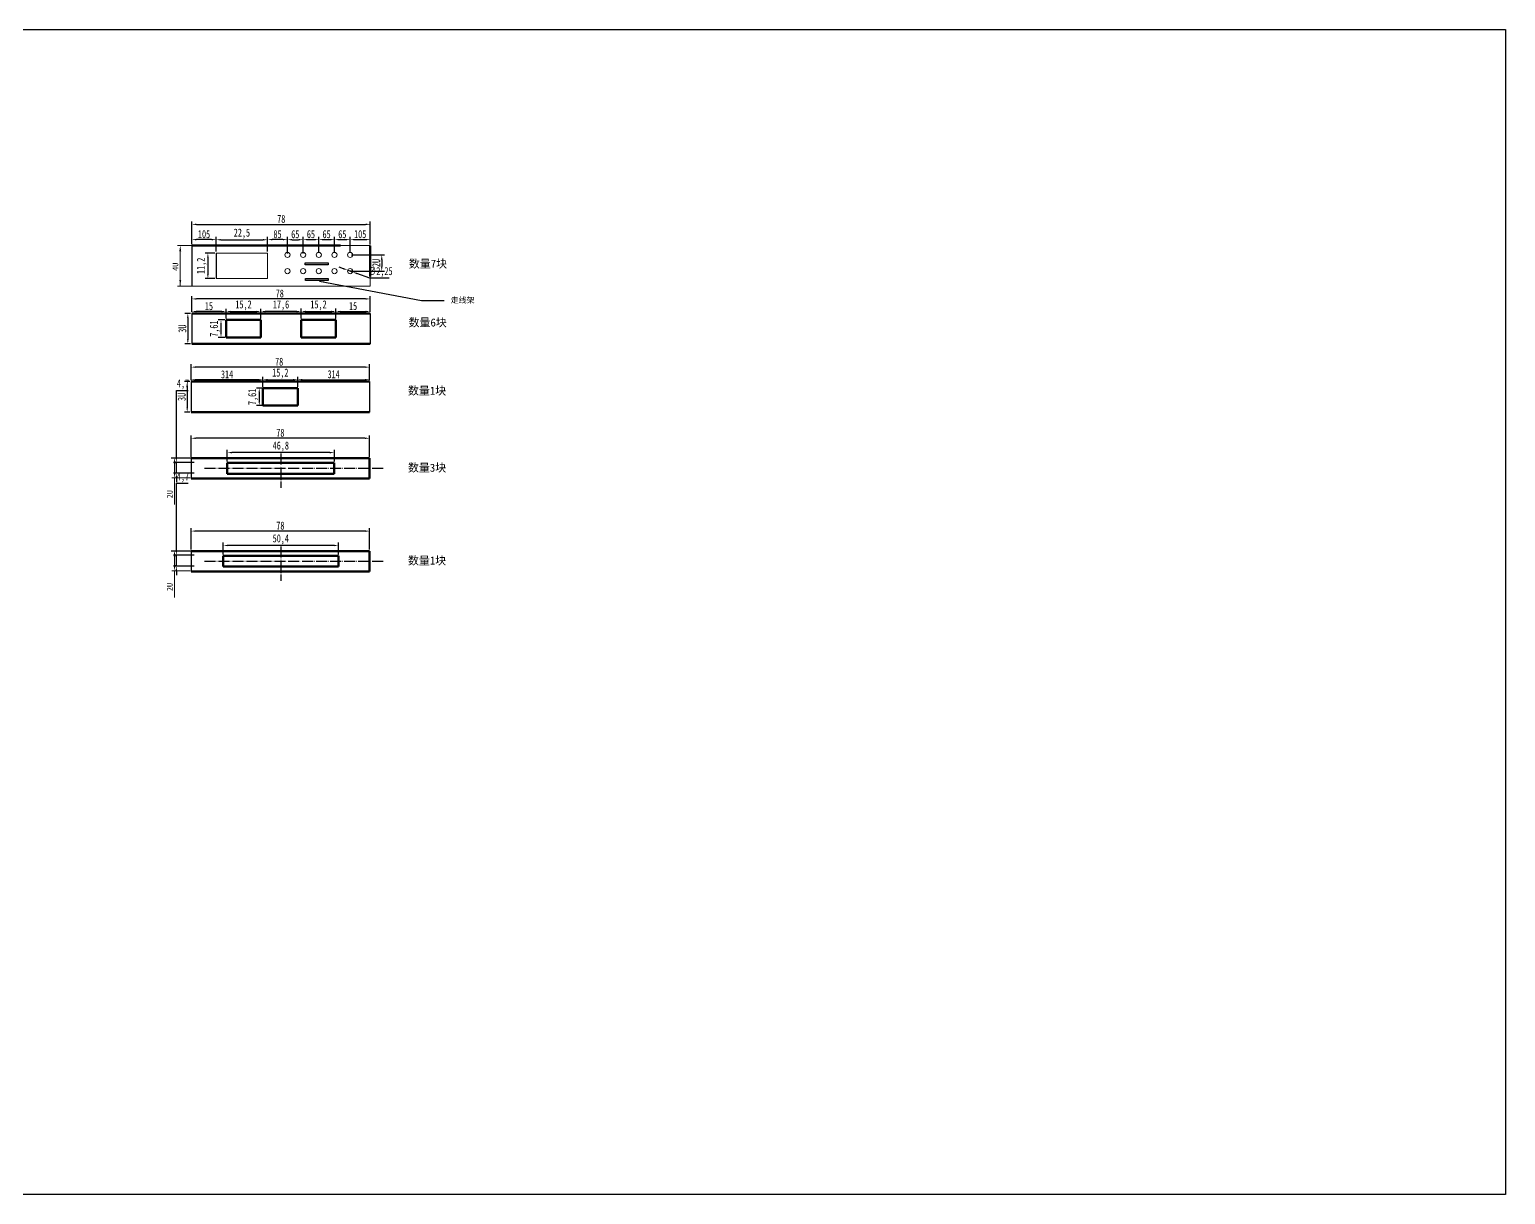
# Model space of a CAD drawing. Header units: millimetres. Extents: x 351 to 10319, y -5939 to 5511.
# Drawn here: x 997 to 1642, y 1464 to 1973 of the extents above; entities that cross this region are included whole.
import ezdxf

# ---------------------------------------------------------------- set-up
doc = ezdxf.new("R2010")
doc.units = ezdxf.units.MM
doc.linetypes.add('ACAD_ISO04W100', pattern=[30, 24, -3, 0, -3])
doc.linetypes.add('ACAD_ISO10W100', pattern=[18, 12, -3, 0, -3])
doc.layers.add('41', color=7, linetype='Continuous')
doc.styles.add('song', font='SimSun.ttf', dxfattribs={"width": 0.65})
doc.dimstyles.new('ISO-25', dxfattribs={"dimtxt": 3.5, "dimasz": 2, "dimexe": 1.25, "dimexo": 0.625, "dimtad": 1, "dimtoh": 1, "dimtxsty": 'song', "dimcen": 2.5, "dimadec": 0, "dimazin": 0, "dimtfac": 1, "dimtmove": 0, "dimatfit": 3, "dimfxl": 0, "dimarcsym": 0})

# ---------------------------------------------------------------- blocks, each defined once
blk = doc.blocks.new('*D52')
at = {"color": 0, "lineweight": -2}
for p, q in [((1067.82, 1879.15), (1067.82, 1889.01)), ((1069.82, 1887.76), (1143.82, 1887.76)), ((1145.82, 1879.15), (1145.82, 1889.01))]:
    blk.add_line(p, q, dxfattribs=at)
at = {"color": 0}
for points in [[(1069.82, 1888.09), (1069.82, 1887.42), (1067.82, 1887.76)], [(1143.82, 1888.09), (1143.82, 1887.42), (1145.82, 1887.76)]]:
    blk.add_solid(points, dxfattribs=at)
at = {"layer": 'Defpoints', "color": 0}
for p in [(1145.82, 1887.76), (1067.82, 1878.52), (1145.82, 1878.52)]:
    blk.add_point(p, dxfattribs=at)
at = {"color": 0, "insert": (1106.92, 1890.13), "char_height": 3.5, "attachment_point": 5, "style": 'song'}
blk.add_mtext('78', dxfattribs=at)
blk = doc.blocks.new('*D53')
at = {"color": 0, "lineweight": -2}
for p, q in [((1078.47, 1875.86), (1078.47, 1882.27)), ((1080.47, 1881.02), (1098.97, 1881.02)), ((1100.97, 1875.86), (1100.97, 1882.27))]:
    blk.add_line(p, q, dxfattribs=at)
at = {"color": 0}
for points in [[(1080.47, 1881.35), (1080.47, 1880.68), (1078.47, 1881.02)], [(1098.97, 1881.35), (1098.97, 1880.68), (1100.97, 1881.02)]]:
    blk.add_solid(points, dxfattribs=at)
at = {"layer": 'Defpoints', "color": 0}
for p in [(1100.97, 1881.02), (1078.47, 1875.23), (1100.97, 1875.23)]:
    blk.add_point(p, dxfattribs=at)
at = {"color": 0, "insert": (1089.72, 1883.68), "char_height": 3.5, "attachment_point": 5, "style": 'song'}
blk.add_mtext('22,5', dxfattribs=at)
blk = doc.blocks.new('*D54')
at = {"color": 0, "lineweight": -2}
for p, q in [((1077.84, 1875.23), (1073.59, 1875.23)), ((1074.84, 1873.23), (1074.84, 1866.03)), ((1077.84, 1864.03), (1073.59, 1864.03))]:
    blk.add_line(p, q, dxfattribs=at)
at = {"color": 0}
for points in [[(1074.51, 1873.23), (1075.17, 1873.23), (1074.84, 1875.23)], [(1074.51, 1866.03), (1075.17, 1866.03), (1074.84, 1864.03)]]:
    blk.add_solid(points, dxfattribs=at)
at = {"layer": 'Defpoints', "color": 0}
for p in [(1078.47, 1875.23), (1074.84, 1864.03), (1078.47, 1864.03)]:
    blk.add_point(p, dxfattribs=at)
at = {"color": 0, "insert": (1072.17, 1869.63), "char_height": 3.5, "attachment_point": 5, "rotation": 90, "style": 'song'}
blk.add_mtext('11,2', dxfattribs=at)
blk = doc.blocks.new('*D55')
at = {"color": 0, "lineweight": -2}
for p, q in [((1067.82, 1879.15), (1067.82, 1882.32)), ((1076.47, 1881.07), (1069.82, 1881.07)), ((1078.47, 1875.86), (1078.47, 1882.32))]:
    blk.add_line(p, q, dxfattribs=at)
at = {"color": 0}
for points in [[(1069.82, 1881.4), (1069.82, 1880.73), (1067.82, 1881.07)], [(1076.47, 1881.4), (1076.47, 1880.73), (1078.47, 1881.07)]]:
    blk.add_solid(points, dxfattribs=at)
at = {"layer": 'Defpoints', "color": 0}
for p in [(1067.82, 1881.07), (1067.82, 1878.52), (1078.47, 1875.23)]:
    blk.add_point(p, dxfattribs=at)
at = {"color": 0, "insert": (1073.15, 1883.44), "char_height": 3.5, "attachment_point": 5, "style": 'song'}
blk.add_mtext('105', dxfattribs=at)
blk = doc.blocks.new('*D56')
at = {"color": 0, "lineweight": -2}
for p, q in [((1100.97, 1875.86), (1100.97, 1882.33)), ((1107.63, 1881.08), (1102.97, 1881.08)), ((1109.63, 1875.02), (1109.63, 1882.33))]:
    blk.add_line(p, q, dxfattribs=at)
at = {"color": 0}
for points in [[(1102.97, 1881.42), (1102.97, 1880.75), (1100.97, 1881.08)], [(1107.63, 1881.42), (1107.63, 1880.75), (1109.63, 1881.08)]]:
    blk.add_solid(points, dxfattribs=at)
at = {"layer": 'Defpoints', "color": 0}
for p in [(1100.97, 1881.08), (1100.97, 1875.23), (1109.63, 1874.39)]:
    blk.add_point(p, dxfattribs=at)
at = {"color": 0, "insert": (1105.3, 1883.46), "char_height": 3.5, "attachment_point": 5, "style": 'song'}
blk.add_mtext('85', dxfattribs=at)
blk = doc.blocks.new('*D57')
at = {"color": 0, "lineweight": -2}
for p, q in [((1109.63, 1875.02), (1109.63, 1882.3)), ((1111.63, 1881.05), (1114.48, 1881.05)), ((1116.48, 1875.02), (1116.48, 1882.3))]:
    blk.add_line(p, q, dxfattribs=at)
at = {"color": 0}
for points in [[(1111.63, 1881.39), (1111.63, 1880.72), (1109.63, 1881.05)], [(1114.48, 1881.39), (1114.48, 1880.72), (1116.48, 1881.05)]]:
    blk.add_solid(points, dxfattribs=at)
at = {"layer": 'Defpoints', "color": 0}
for p in [(1116.48, 1881.05), (1109.63, 1874.39), (1116.48, 1874.39)]:
    blk.add_point(p, dxfattribs=at)
at = {"color": 0, "insert": (1113.06, 1883.43), "char_height": 3.5, "attachment_point": 5, "style": 'song'}
blk.add_mtext('65', dxfattribs=at)
blk = doc.blocks.new('*D58')
at = {"color": 0, "lineweight": -2}
for p, q in [((1116.48, 1875.75), (1116.48, 1882.32)), ((1118.48, 1881.07), (1121.34, 1881.07)), ((1123.34, 1875.75), (1123.34, 1882.32))]:
    blk.add_line(p, q, dxfattribs=at)
at = {"color": 0}
for points in [[(1118.48, 1881.41), (1118.48, 1880.74), (1116.48, 1881.07)], [(1121.34, 1881.41), (1121.34, 1880.74), (1123.34, 1881.07)]]:
    blk.add_solid(points, dxfattribs=at)
at = {"layer": 'Defpoints', "color": 0}
for p in [(1123.34, 1881.07), (1116.48, 1875.12), (1123.34, 1875.12)]:
    blk.add_point(p, dxfattribs=at)
at = {"color": 0, "insert": (1119.91, 1883.45), "char_height": 3.5, "attachment_point": 5, "style": 'song'}
blk.add_mtext('65', dxfattribs=at)
blk = doc.blocks.new('*D59')
at = {"color": 0, "lineweight": -2}
for p, q in [((1123.34, 1875.75), (1123.34, 1882.32)), ((1125.34, 1881.07), (1128.19, 1881.07)), ((1130.19, 1875.75), (1130.19, 1882.32))]:
    blk.add_line(p, q, dxfattribs=at)
at = {"color": 0}
for points in [[(1125.34, 1881.41), (1125.34, 1880.74), (1123.34, 1881.07)], [(1128.19, 1881.41), (1128.19, 1880.74), (1130.19, 1881.07)]]:
    blk.add_solid(points, dxfattribs=at)
at = {"layer": 'Defpoints', "color": 0}
for p in [(1130.19, 1881.07), (1123.34, 1875.12), (1130.19, 1875.12)]:
    blk.add_point(p, dxfattribs=at)
at = {"color": 0, "insert": (1126.76, 1883.45), "char_height": 3.5, "attachment_point": 5, "style": 'song'}
blk.add_mtext('65', dxfattribs=at)
blk = doc.blocks.new('*D60')
at = {"color": 0, "lineweight": -2}
for p, q in [((1130.19, 1875.75), (1130.19, 1882.32)), ((1132.19, 1881.07), (1135.04, 1881.07)), ((1137.04, 1875.75), (1137.04, 1882.32))]:
    blk.add_line(p, q, dxfattribs=at)
at = {"color": 0}
for points in [[(1132.19, 1881.41), (1132.19, 1880.74), (1130.19, 1881.07)], [(1135.04, 1881.41), (1135.04, 1880.74), (1137.04, 1881.07)]]:
    blk.add_solid(points, dxfattribs=at)
at = {"layer": 'Defpoints', "color": 0}
for p in [(1137.04, 1881.07), (1130.19, 1875.12), (1137.04, 1875.12)]:
    blk.add_point(p, dxfattribs=at)
at = {"color": 0, "insert": (1133.62, 1883.45), "char_height": 3.5, "attachment_point": 5, "style": 'song'}
blk.add_mtext('65', dxfattribs=at)
blk = doc.blocks.new('*D61')
at = {"color": 0, "lineweight": -2}
for p, q in [((1137.04, 1875.75), (1137.04, 1882.32)), ((1139.04, 1881.07), (1143.82, 1881.07)), ((1145.82, 1878.98), (1145.82, 1882.32))]:
    blk.add_line(p, q, dxfattribs=at)
at = {"color": 0}
for points in [[(1139.04, 1881.41), (1139.04, 1880.74), (1137.04, 1881.07)], [(1143.82, 1881.41), (1143.82, 1880.74), (1145.82, 1881.07)]]:
    blk.add_solid(points, dxfattribs=at)
at = {"layer": 'Defpoints', "color": 0}
for p in [(1145.82, 1881.07), (1145.82, 1878.35), (1137.04, 1875.12)]:
    blk.add_point(p, dxfattribs=at)
at = {"color": 0, "insert": (1141.43, 1883.45), "char_height": 3.5, "attachment_point": 5, "style": 'song'}
blk.add_mtext('105', dxfattribs=at)
blk = doc.blocks.new('*D62')
at = {"color": 0, "lineweight": -2}
for p, q in [((1137.67, 1874.39), (1152.11, 1874.39)), ((1150.86, 1872.39), (1150.86, 1869.32)), ((1137.67, 1867.32), (1152.11, 1867.32))]:
    blk.add_line(p, q, dxfattribs=at)
at = {"color": 0}
for points in [[(1150.52, 1872.39), (1151.19, 1872.39), (1150.86, 1874.39)], [(1150.52, 1869.32), (1151.19, 1869.32), (1150.86, 1867.32)]]:
    blk.add_solid(points, dxfattribs=at)
at = {"layer": 'Defpoints', "color": 0}
for p in [(1137.04, 1874.39), (1137.04, 1867.32), (1150.86, 1867.32)]:
    blk.add_point(p, dxfattribs=at)
at = {"color": 0, "insert": (1148.48, 1870.86), "char_height": 3.5, "attachment_point": 5, "rotation": 90, "style": 'song'}
blk.add_mtext('2U', dxfattribs=at)
blk = doc.blocks.new('*D64')
at = {"color": 0, "lineweight": -2}
for p, q in [((1067.81, 1849.45), (1067.81, 1856.41)), ((1143.81, 1855.16), (1069.81, 1855.16)), ((1145.81, 1849.45), (1145.81, 1856.41))]:
    blk.add_line(p, q, dxfattribs=at)
at = {"color": 0}
for points in [[(1069.81, 1855.49), (1069.81, 1854.83), (1067.81, 1855.16)], [(1143.81, 1855.49), (1143.81, 1854.83), (1145.81, 1855.16)]]:
    blk.add_solid(points, dxfattribs=at)
at = {"layer": 'Defpoints', "color": 0}
for p in [(1067.81, 1855.16), (1067.81, 1848.83), (1145.81, 1848.83)]:
    blk.add_point(p, dxfattribs=at)
at = {"color": 0, "insert": (1106.28, 1857.54), "char_height": 3.5, "attachment_point": 5, "style": 'song'}
blk.add_mtext('78', dxfattribs=at)
blk = doc.blocks.new('*D65')
at = {"color": 0, "lineweight": -2}
for p, q in [((1082.19, 1845.97), (1079.32, 1845.97)), ((1080.57, 1843.97), (1080.57, 1840.36)), ((1082.19, 1838.36), (1079.32, 1838.36))]:
    blk.add_line(p, q, dxfattribs=at)
at = {"color": 0}
for points in [[(1080.24, 1843.97), (1080.91, 1843.97), (1080.57, 1845.97)], [(1080.24, 1840.36), (1080.91, 1840.36), (1080.57, 1838.36)]]:
    blk.add_solid(points, dxfattribs=at)
at = {"layer": 'Defpoints', "color": 0}
for p in [(1082.81, 1845.97), (1080.57, 1838.36), (1082.81, 1838.36)]:
    blk.add_point(p, dxfattribs=at)
at = {"color": 0, "insert": (1077.91, 1842.17), "char_height": 3.5, "attachment_point": 5, "rotation": 90, "style": 'song'}
blk.add_mtext('7,61', dxfattribs=at)
blk = doc.blocks.new('*D66')
at = {"color": 0, "lineweight": -2}
for p, q in [((1082.81, 1846.6), (1082.81, 1850.9)), ((1084.81, 1849.65), (1096.01, 1849.65)), ((1098.01, 1846.6), (1098.01, 1850.9))]:
    blk.add_line(p, q, dxfattribs=at)
at = {"color": 0}
for points in [[(1084.81, 1849.98), (1084.81, 1849.32), (1082.81, 1849.65)], [(1096.01, 1849.98), (1096.01, 1849.32), (1098.01, 1849.65)]]:
    blk.add_solid(points, dxfattribs=at)
at = {"layer": 'Defpoints', "color": 0}
for p in [(1082.81, 1845.97), (1098.01, 1849.65), (1098.01, 1845.97)]:
    blk.add_point(p, dxfattribs=at)
at = {"color": 0, "insert": (1090.41, 1852.32), "char_height": 3.5, "attachment_point": 5, "style": 'song'}
blk.add_mtext('15,2', dxfattribs=at)
blk = doc.blocks.new('*D67')
at = {"color": 0, "lineweight": -2}
for p, q in [((1115.61, 1846.6), (1115.61, 1850.91)), ((1117.61, 1849.66), (1128.81, 1849.66)), ((1130.81, 1846.6), (1130.81, 1850.91))]:
    blk.add_line(p, q, dxfattribs=at)
at = {"color": 0}
for points in [[(1117.61, 1850), (1117.61, 1849.33), (1115.61, 1849.66)], [(1128.81, 1850), (1128.81, 1849.33), (1130.81, 1849.66)]]:
    blk.add_solid(points, dxfattribs=at)
at = {"layer": 'Defpoints', "color": 0}
for p in [(1115.61, 1845.97), (1130.81, 1849.66), (1130.81, 1845.97)]:
    blk.add_point(p, dxfattribs=at)
at = {"color": 0, "insert": (1123.21, 1852.33), "char_height": 3.5, "attachment_point": 5, "style": 'song'}
blk.add_mtext('15,2', dxfattribs=at)
blk = doc.blocks.new('*D63')
at = {"color": 0, "lineweight": -2}
for p, q in [((1067.19, 1848.83), (1064.82, 1848.83)), ((1066.07, 1846.83), (1066.07, 1837.49)), ((1067.19, 1835.49), (1064.82, 1835.49))]:
    blk.add_line(p, q, dxfattribs=at)
at = {"color": 0}
for points in [[(1065.73, 1846.83), (1066.4, 1846.83), (1066.07, 1848.83)], [(1065.73, 1837.49), (1066.4, 1837.49), (1066.07, 1835.49)]]:
    blk.add_solid(points, dxfattribs=at)
at = {"layer": 'Defpoints', "color": 0}
for p in [(1067.81, 1848.83), (1066.07, 1835.49), (1067.81, 1835.49)]:
    blk.add_point(p, dxfattribs=at)
at = {"color": 0, "insert": (1063.69, 1842.16), "char_height": 3.5, "attachment_point": 5, "rotation": 90, "style": 'song'}
blk.add_mtext('3U', dxfattribs=at)
blk = doc.blocks.new('*D69')
at = {"color": 0, "lineweight": -2}
for p, q in [((1067.53, 1819.64), (1067.53, 1826.6)), ((1145.53, 1819.64), (1145.53, 1826.6)), ((1143.53, 1825.35), (1069.53, 1825.35))]:
    blk.add_line(p, q, dxfattribs=at)
at = {"color": 0}
for points in [[(1069.53, 1825.68), (1069.53, 1825.01), (1067.53, 1825.35)], [(1143.53, 1825.68), (1143.53, 1825.01), (1145.53, 1825.35)]]:
    blk.add_solid(points, dxfattribs=at)
at = {"layer": 'Defpoints', "color": 0}
for p in [(1067.53, 1825.35), (1067.53, 1819.02), (1145.53, 1819.02)]:
    blk.add_point(p, dxfattribs=at)
at = {"color": 0, "insert": (1106, 1827.72), "char_height": 3.5, "attachment_point": 5, "style": 'song'}
blk.add_mtext('78', dxfattribs=at)
blk = doc.blocks.new('*D70')
at = {"color": 0, "lineweight": -2}
for p, q in [((1098.91, 1816.79), (1098.91, 1821.1)), ((1114.11, 1816.79), (1114.11, 1821.1)), ((1100.91, 1819.85), (1112.11, 1819.85))]:
    blk.add_line(p, q, dxfattribs=at)
at = {"color": 0}
for points in [[(1100.91, 1820.18), (1100.91, 1819.52), (1098.91, 1819.85)], [(1112.11, 1820.18), (1112.11, 1819.52), (1114.11, 1819.85)]]:
    blk.add_solid(points, dxfattribs=at)
at = {"layer": 'Defpoints', "color": 0}
for p in [(1098.91, 1816.16), (1114.11, 1819.85), (1114.11, 1816.16)]:
    blk.add_point(p, dxfattribs=at)
at = {"color": 0, "insert": (1106.51, 1822.52), "char_height": 3.5, "attachment_point": 5, "style": 'song'}
blk.add_mtext('15,2', dxfattribs=at)
blk = doc.blocks.new('*D68')
at = {"color": 0, "lineweight": -2}
for p, q in [((1066.91, 1819.02), (1064.54, 1819.02)), ((1065.79, 1817.02), (1065.79, 1807.68)), ((1066.91, 1805.68), (1064.54, 1805.68))]:
    blk.add_line(p, q, dxfattribs=at)
at = {"color": 0}
for points in [[(1065.45, 1817.02), (1066.12, 1817.02), (1065.79, 1819.02)], [(1065.45, 1807.68), (1066.12, 1807.68), (1065.79, 1805.68)]]:
    blk.add_solid(points, dxfattribs=at)
at = {"layer": 'Defpoints', "color": 0}
for p in [(1067.53, 1819.02), (1065.79, 1805.68), (1067.53, 1805.68)]:
    blk.add_point(p, dxfattribs=at)
at = {"color": 0, "insert": (1063.41, 1812.35), "char_height": 3.5, "attachment_point": 5, "rotation": 90, "style": 'song'}
blk.add_mtext('3U', dxfattribs=at)
blk = doc.blocks.new('*D71')
at = {"color": 0, "lineweight": -2}
for p, q in [((1098.91, 1816.16), (1096.05, 1816.16)), ((1097.3, 1814.16), (1097.3, 1810.55)), ((1098.91, 1808.55), (1096.05, 1808.55))]:
    blk.add_line(p, q, dxfattribs=at)
at = {"color": 0}
for points in [[(1096.97, 1814.16), (1097.64, 1814.16), (1097.3, 1816.16)], [(1096.97, 1810.55), (1097.64, 1810.55), (1097.3, 1808.55)]]:
    blk.add_solid(points, dxfattribs=at)
at = {"layer": 'Defpoints', "color": 0}
for p in [(1099.54, 1816.16), (1097.3, 1808.55), (1099.54, 1808.55)]:
    blk.add_point(p, dxfattribs=at)
at = {"color": 0, "insert": (1094.64, 1812.36), "char_height": 3.5, "attachment_point": 5, "rotation": 90, "style": 'song'}
blk.add_mtext('7,61', dxfattribs=at)
blk = doc.blocks.new('*D72')
at = {"color": 0, "lineweight": -2}
for p, q in [((1114.11, 1816.79), (1114.11, 1821.11)), ((1145.53, 1819.64), (1145.53, 1821.11)), ((1116.11, 1819.86), (1143.53, 1819.86))]:
    blk.add_line(p, q, dxfattribs=at)
at = {"color": 0}
for points in [[(1116.11, 1820.19), (1116.11, 1819.53), (1114.11, 1819.86)], [(1143.53, 1820.19), (1143.53, 1819.53), (1145.53, 1819.86)]]:
    blk.add_solid(points, dxfattribs=at)
at = {"layer": 'Defpoints', "color": 0}
for p in [(1114.11, 1816.16), (1145.53, 1819.86), (1145.53, 1819.02)]:
    blk.add_point(p, dxfattribs=at)
at = {"color": 0, "insert": (1129.82, 1822.23), "char_height": 3.5, "attachment_point": 5, "style": 'song'}
blk.add_mtext('314', dxfattribs=at)
blk = doc.blocks.new('*D73')
at = {"color": 0, "lineweight": -2}
for p, q in [((1067.53, 1819.64), (1067.53, 1821.08)), ((1098.91, 1816.79), (1098.91, 1821.08)), ((1096.91, 1819.83), (1069.53, 1819.83))]:
    blk.add_line(p, q, dxfattribs=at)
at = {"color": 0}
for points in [[(1069.53, 1820.16), (1069.53, 1819.5), (1067.53, 1819.83)], [(1096.91, 1820.16), (1096.91, 1819.5), (1098.91, 1819.83)]]:
    blk.add_solid(points, dxfattribs=at)
at = {"layer": 'Defpoints', "color": 0}
for p in [(1067.53, 1819.83), (1067.53, 1819.02), (1098.91, 1816.16)]:
    blk.add_point(p, dxfattribs=at)
at = {"color": 0, "insert": (1083.22, 1822.2), "char_height": 3.5, "attachment_point": 5, "style": 'song'}
blk.add_mtext('314', dxfattribs=at)
blk = doc.blocks.new('*D74')
at = {"color": 0, "lineweight": -2}
for p, q in [((1061.05, 1785.72), (1061.05, 1815.17)), ((1061.05, 1815.17), (1066.23, 1815.17)), ((1068.91, 1783.72), (1059.8, 1783.72)), ((1061.05, 1779.02), (1061.05, 1783.72)), ((1068.91, 1779.02), (1059.8, 1779.02)), ((1061.05, 1777.02), (1061.05, 1775.02))]:
    blk.add_line(p, q, dxfattribs=at)
at = {"color": 0}
for points in [[(1060.72, 1785.72), (1061.38, 1785.72), (1061.05, 1783.72)], [(1060.72, 1777.02), (1061.38, 1777.02), (1061.05, 1779.02)]]:
    blk.add_solid(points, dxfattribs=at)
at = {"layer": 'Defpoints', "color": 0}
for p in [(1061.05, 1783.72), (1069.53, 1783.72), (1069.53, 1779.02)]:
    blk.add_point(p, dxfattribs=at)
at = {"color": 0, "insert": (1063.95, 1817.84), "char_height": 3.5, "attachment_point": 5, "style": 'song'}
blk.add_mtext('4,7', dxfattribs=at)
blk = doc.blocks.new('*D75')
at = {"color": 0, "lineweight": -2}
for p, q in [((1067.53, 1786.21), (1067.53, 1795.53)), ((1143.53, 1794.28), (1069.53, 1794.28)), ((1145.53, 1786.21), (1145.53, 1795.53))]:
    blk.add_line(p, q, dxfattribs=at)
at = {"color": 0}
for points in [[(1069.53, 1794.61), (1069.53, 1793.95), (1067.53, 1794.28)], [(1143.53, 1794.61), (1143.53, 1793.95), (1145.53, 1794.28)]]:
    blk.add_solid(points, dxfattribs=at)
at = {"layer": 'Defpoints', "color": 0}
for p in [(1067.53, 1794.28), (1067.53, 1785.58), (1145.53, 1785.58)]:
    blk.add_point(p, dxfattribs=at)
at = {"color": 0, "insert": (1106.53, 1796.66), "char_height": 3.5, "attachment_point": 5, "style": 'song'}
blk.add_mtext('78', dxfattribs=at)
blk = doc.blocks.new('*D76')
at = {"color": 0, "lineweight": -2}
for p, q in [((1083.33, 1784.11), (1083.33, 1789.24)), ((1128.13, 1787.99), (1085.33, 1787.99)), ((1130.13, 1784.11), (1130.13, 1789.24))]:
    blk.add_line(p, q, dxfattribs=at)
at = {"color": 0}
for points in [[(1085.33, 1788.32), (1085.33, 1787.66), (1083.33, 1787.99)], [(1128.13, 1788.32), (1128.13, 1787.66), (1130.13, 1787.99)]]:
    blk.add_solid(points, dxfattribs=at)
at = {"layer": 'Defpoints', "color": 0}
for p in [(1083.33, 1787.99), (1083.33, 1783.49), (1130.13, 1783.49)]:
    blk.add_point(p, dxfattribs=at)
at = {"color": 0, "insert": (1106.73, 1790.66), "char_height": 3.5, "attachment_point": 5, "style": 'song'}
blk.add_mtext('46,8', dxfattribs=at)
blk = doc.blocks.new('*D82')
at = {"color": 0, "lineweight": -2}
for p, q in [((1134.1, 1868.38), (1132.22, 1869.06)), ((1135.98, 1867.7), (1138.1, 1866.94)), ((1145.71, 1864.21), (1139.98, 1866.27)), ((1154.16, 1864.21), (1145.71, 1864.21))]:
    blk.add_line(p, q, dxfattribs=at)
at = {"color": 0}
for points in [[(1134.22, 1868.69), (1133.99, 1868.07), (1135.98, 1867.7)], [(1140.1, 1866.58), (1139.87, 1865.95), (1138.1, 1866.94)]]:
    blk.add_solid(points, dxfattribs=at)
at = {"layer": 'Defpoints', "color": 0}
for p in [(1135.98, 1867.7), (1138.1, 1866.94)]:
    blk.add_point(p, dxfattribs=at)
at = {"color": 0, "insert": (1150.25, 1866.88), "char_height": 3.5, "attachment_point": 5, "style": 'song'}
blk.add_mtext('∅2,25', dxfattribs=at)
blk = doc.blocks.new('*D83')
at = {"color": 0, "lineweight": -2}
for p, q in [((1130.81, 1846.6), (1130.81, 1850.91)), ((1132.81, 1849.66), (1143.81, 1849.66)), ((1145.81, 1849.45), (1145.81, 1850.91))]:
    blk.add_line(p, q, dxfattribs=at)
at = {"color": 0}
for points in [[(1132.81, 1850), (1132.81, 1849.33), (1130.81, 1849.66)], [(1143.81, 1850), (1143.81, 1849.33), (1145.81, 1849.66)]]:
    blk.add_solid(points, dxfattribs=at)
at = {"layer": 'Defpoints', "color": 0}
for p in [(1130.81, 1845.97), (1145.81, 1849.66), (1145.81, 1848.83)]:
    blk.add_point(p, dxfattribs=at)
at = {"color": 0, "insert": (1138.31, 1852.04), "char_height": 3.5, "attachment_point": 5, "style": 'song'}
blk.add_mtext('15', dxfattribs=at)
blk = doc.blocks.new('*D84')
at = {"color": 0, "lineweight": -2}
for p, q in [((1098.01, 1846.6), (1098.01, 1850.9)), ((1113.61, 1849.65), (1100.01, 1849.65)), ((1115.61, 1846.6), (1115.61, 1850.9))]:
    blk.add_line(p, q, dxfattribs=at)
at = {"color": 0}
for points in [[(1100.01, 1849.98), (1100.01, 1849.32), (1098.01, 1849.65)], [(1113.61, 1849.98), (1113.61, 1849.32), (1115.61, 1849.65)]]:
    blk.add_solid(points, dxfattribs=at)
at = {"layer": 'Defpoints', "color": 0}
for p in [(1098.01, 1849.65), (1098.01, 1845.97), (1115.61, 1845.97)]:
    blk.add_point(p, dxfattribs=at)
at = {"color": 0, "insert": (1106.81, 1852.32), "char_height": 3.5, "attachment_point": 5, "style": 'song'}
blk.add_mtext('17,6', dxfattribs=at)
blk = doc.blocks.new('*D85')
at = {"color": 0, "lineweight": -2}
for p, q in [((1067.81, 1849.45), (1067.81, 1850.9)), ((1080.81, 1849.65), (1069.81, 1849.65)), ((1082.81, 1846.6), (1082.81, 1850.9))]:
    blk.add_line(p, q, dxfattribs=at)
at = {"color": 0}
for points in [[(1069.81, 1849.98), (1069.81, 1849.32), (1067.81, 1849.65)], [(1080.81, 1849.98), (1080.81, 1849.32), (1082.81, 1849.65)]]:
    blk.add_solid(points, dxfattribs=at)
at = {"layer": 'Defpoints', "color": 0}
for p in [(1067.81, 1849.65), (1067.81, 1848.83), (1082.81, 1845.97)]:
    blk.add_point(p, dxfattribs=at)
at = {"color": 0, "insert": (1075.31, 1852.02), "char_height": 3.5, "attachment_point": 5, "style": 'song'}
blk.add_mtext('15', dxfattribs=at)
blk = doc.blocks.new('*D97')
at = {"color": 0, "lineweight": -2}
for p, q in [((1061.05, 1745.13), (1061.05, 1774.59)), ((1061.05, 1774.59), (1066.23, 1774.59)), ((1068.91, 1743.13), (1059.8, 1743.13)), ((1061.05, 1738.43), (1061.05, 1743.13)), ((1068.91, 1738.43), (1059.8, 1738.43)), ((1061.05, 1736.43), (1061.05, 1734.43))]:
    blk.add_line(p, q, dxfattribs=at)
at = {"color": 0}
for points in [[(1060.72, 1745.13), (1061.38, 1745.13), (1061.05, 1743.13)], [(1060.72, 1736.43), (1061.38, 1736.43), (1061.05, 1738.43)]]:
    blk.add_solid(points, dxfattribs=at)
at = {"layer": 'Defpoints', "color": 0}
for p in [(1061.05, 1743.13), (1069.53, 1743.13), (1069.53, 1738.43)]:
    blk.add_point(p, dxfattribs=at)
at = {"color": 0, "insert": (1063.95, 1777.25), "char_height": 3.5, "attachment_point": 5, "style": 'song'}
blk.add_mtext('4,7', dxfattribs=at)
blk = doc.blocks.new('*D98')
at = {"color": 0, "lineweight": -2}
for p, q in [((1067.53, 1745.62), (1067.53, 1754.94)), ((1143.53, 1753.69), (1069.53, 1753.69)), ((1145.53, 1745.62), (1145.53, 1754.94))]:
    blk.add_line(p, q, dxfattribs=at)
at = {"color": 0}
for points in [[(1069.53, 1754.03), (1069.53, 1753.36), (1067.53, 1753.69)], [(1143.53, 1754.03), (1143.53, 1753.36), (1145.53, 1753.69)]]:
    blk.add_solid(points, dxfattribs=at)
at = {"layer": 'Defpoints', "color": 0}
for p in [(1067.53, 1753.69), (1067.53, 1744.99), (1145.53, 1744.99)]:
    blk.add_point(p, dxfattribs=at)
at = {"color": 0, "insert": (1106.53, 1756.07), "char_height": 3.5, "attachment_point": 5, "style": 'song'}
blk.add_mtext('78', dxfattribs=at)
blk = doc.blocks.new('*D99')
at = {"color": 0, "lineweight": -2}
for p, q in [((1081.53, 1743.52), (1081.53, 1748.65)), ((1129.93, 1747.4), (1083.53, 1747.4)), ((1131.93, 1743.52), (1131.93, 1748.65))]:
    blk.add_line(p, q, dxfattribs=at)
at = {"color": 0}
for points in [[(1083.53, 1747.74), (1083.53, 1747.07), (1081.53, 1747.4)], [(1129.93, 1747.74), (1129.93, 1747.07), (1131.93, 1747.4)]]:
    blk.add_solid(points, dxfattribs=at)
at = {"layer": 'Defpoints', "color": 0}
for p in [(1081.53, 1747.4), (1081.53, 1742.9), (1131.93, 1742.9)]:
    blk.add_point(p, dxfattribs=at)
at = {"color": 0, "insert": (1106.73, 1750.07), "char_height": 3.5, "attachment_point": 5, "style": 'song'}
blk.add_mtext('50,4', dxfattribs=at)

msp = doc.modelspace()

# ---------------------------------------------------------------- linework, layer by layer
at = {"lineweight": 20}
for p, q in [((1068.12, 1878.523), (1061.509, 1878.523)), ((1067.824, 1878.523), (1145.824, 1878.523)), ((1067.824, 1878.523), (1145.824, 1878.523)), ((1145.824, 1878.523), (1145.824, 1860.743)), ((1062.759, 1876.023), (1062.759, 1860.743)), ((1078.467, 1875.233), (1100.967, 1875.233)), ((1100.967, 1875.233), (1100.967, 1864.033)), ((1068.12, 1860.743), (1061.509, 1860.743)), ((1067.824, 1860.743), (1145.824, 1860.743)), ((1078.467, 1864.033), (1100.967, 1864.033)), ((1060.28, 1783.311), (1060.28, 1779.421)), ((1076.101, 1785.582), (1067.974, 1785.582)), ((1067.157, 1776.921), (1059.03, 1776.921)), ((1060.28, 1776.921), (1060.28, 1765.255)), ((1060.28, 1742.724), (1060.28, 1738.834)), ((1076.101, 1744.995), (1067.974, 1744.995)), ((1067.157, 1736.334), (1059.03, 1736.334)), ((1060.28, 1736.334), (1060.28, 1724.668))]:
    msp.add_line(p, q, dxfattribs=at)
at = {"lineweight": 50}
for p, q in [((1067.824, 1878.523), (1132.824, 1878.523)), ((1145.824, 1878.352), (1145.824, 1865.017)), ((1067.811, 1848.829), (1145.811, 1848.829)), ((1082.811, 1845.974), (1098.011, 1845.974)), ((1082.811, 1845.974), (1082.811, 1838.364)), ((1098.011, 1845.974), (1098.011, 1838.364)), ((1098.011, 1845.974), (1098.011, 1838.364)), ((1115.611, 1845.974), (1130.811, 1845.974)), ((1115.611, 1845.974), (1115.611, 1838.364)), ((1115.611, 1845.974), (1115.611, 1838.364)), ((1130.811, 1845.974), (1130.811, 1838.364)), ((1067.811, 1835.494), (1132.811, 1835.494)), ((1067.811, 1835.494), (1145.811, 1835.494)), ((1082.811, 1838.364), (1098.011, 1838.364)), ((1115.611, 1838.364), (1130.811, 1838.364)), ((1067.531, 1819.016), (1145.531, 1819.016)), ((1098.915, 1816.162), (1098.915, 1808.551)), ((1098.915, 1816.162), (1114.115, 1816.162)), ((1114.115, 1816.162), (1114.115, 1808.551)), ((1098.915, 1808.551), (1114.115, 1808.551)), ((1067.531, 1805.681), (1132.531, 1805.681)), ((1067.531, 1805.681), (1145.531, 1805.681)), ((1067.531, 1785.582), (1145.531, 1785.582)), ((1083.326, 1783.487), (1130.126, 1783.487)), ((1083.326, 1783.487), (1083.326, 1778.787)), ((1130.126, 1783.487), (1130.126, 1778.787)), ((1145.531, 1785.582), (1145.531, 1776.692)), ((1067.531, 1776.692), (1145.531, 1776.692)), ((1083.326, 1778.787), (1130.126, 1778.787)), ((1067.531, 1744.995), (1145.531, 1744.995)), ((1081.526, 1742.9), (1131.926, 1742.9)), ((1081.526, 1742.9), (1081.526, 1738.2)), ((1131.926, 1742.9), (1131.926, 1738.2)), ((1145.531, 1744.995), (1145.531, 1736.105)), ((1067.531, 1736.105), (1145.531, 1736.105)), ((1081.526, 1738.2), (1131.926, 1738.2))]:
    msp.add_line(p, q, dxfattribs=at)
for p, q in [((1067.824, 1878.523), (1067.824, 1860.743)), ((1078.467, 1875.233), (1078.467, 1864.033)), ((1067.811, 1848.829), (1067.811, 1835.494)), ((1145.811, 1848.829), (1145.811, 1835.494)), ((1067.531, 1819.016), (1067.531, 1805.681)), ((1145.531, 1819.016), (1145.531, 1805.681)), ((1074.622, 1785.582), (1058.714, 1785.582)), ((1067.531, 1785.582), (1067.531, 1776.692)), ((1074.622, 1744.995), (1058.714, 1744.995)), ((1067.531, 1744.995), (1067.531, 1736.105))]:
    msp.add_line(p, q)
at = {"linetype": 'ACAD_ISO10W100'}
msp.add_line((1137.668, 1867.324), (1137.043, 1867.324), dxfattribs=at)
at = {"linetype": 'ACAD_ISO04W100', "ltscale": 0.2}
for p, q in [((1106.726, 1787.54), (1106.726, 1772.602)), ((1073.409, 1781.137), (1151.66, 1781.137)), ((1106.726, 1746.953), (1106.726, 1732.015)), ((1073.409, 1740.55), (1151.66, 1740.55))]:
    msp.add_line(p, q, dxfattribs=at)
for points in [[(351.477, 1972.894), (1642.215, 1972.894), (1642.215, 1463.786), (351.477, 1463.786)], [(1117.401, 1870.968), (1127.388, 1870.968), (1127.388, 1870.09), (1117.401, 1870.09)], [(1117.51, 1864.046), (1127.497, 1864.046), (1127.497, 1863.168), (1117.51, 1863.168)]]:
    msp.add_lwpolyline(points, close=True)
at = {"lineweight": 20}
for centre in [(1109.629, 1874.391), (1116.482, 1874.391), (1123.336, 1874.391), (1130.19, 1874.391), (1137.043, 1874.391), (1109.629, 1867.324), (1116.482, 1867.324), (1123.336, 1867.324), (1130.19, 1867.324), (1137.043, 1867.324)]:
    msp.add_circle(centre, 1.125, dxfattribs=at)
for points in [[(1062.342, 1876.023), (1063.176, 1876.023), (1062.759, 1878.523)], [(1062.342, 1863.484), (1063.176, 1863.484), (1062.759, 1860.984)], [(1059.863, 1783.311), (1060.696, 1783.311), (1060.28, 1785.811)], [(1059.863, 1779.421), (1060.696, 1779.421), (1060.28, 1776.921)], [(1059.863, 1742.724), (1060.696, 1742.724), (1060.28, 1745.224)], [(1059.863, 1738.834), (1060.696, 1738.834), (1060.28, 1736.334)]]:
    msp.add_solid(points, dxfattribs=at)

# ---------------------------------------------------------------- texts
at = {"lineweight": 20, "char_height": 2.5, "attachment_point": 5, "rotation": 90}
for s, insert in [('{\\fSimSun|b0|i0|c134|p2;4}U', (1060.676, 1869.21)), ('2U', (1058.196, 1769.838)), ('2U', (1058.196, 1729.251))]:
    msp.add_mtext(s, dxfattribs=dict(at, insert=insert))
at = {"insert": (1180.99, 1855.903), "char_height": 2.5, "attachment_point": 1}
msp.add_mtext('{\\fSimSun|b0|i0|c134|p2;走线架}', dxfattribs=at)
at = {"layer": '41', "color": 7, "style": 'song'}
for s, p in [('数量7块', (1162.708, 1868.782)), ('数量6块', (1162.601, 1843.103)), ('数量1块', (1162.321, 1813.29)), ('数量3块', (1162.321, 1779.642)), ('数量1块', (1162.321, 1739.055))]:
    msp.add_text(s, height=3.5, dxfattribs=at).set_placement(p)

# ---------------------------------------------------------------- dimensions: what is measured, and where the dimension line sits
for base, p1, p2, picture, middle in [((1145.824, 1887.756), (1067.824, 1878.523), (1145.824, 1878.523), '*D52', (1106.921, 1887.756)), ((1067.811, 1855.16), (1145.811, 1848.829), (1067.811, 1848.829), '*D64', (1106.279, 1855.16)), ((1098.011, 1849.649), (1082.811, 1845.974), (1098.011, 1845.974), '*D66', (1090.411, 1849.649)), ((1067.531, 1825.348), (1145.531, 1819.016), (1067.531, 1819.016), '*D69', (1105.999, 1825.348))]:
    dim = msp.add_linear_dim(base=base, p1=p1, p2=p2, dimstyle='ISO-25')
    dim.commit()
    dim.dimension.update_dxf_attribs({"geometry": picture, "text_midpoint": middle, "dimtype": 160})
for base, p1, p2, text, picture, middle in [((1067.824, 1881.066), (1078.467, 1875.233), (1067.824, 1878.523), '105', '*D55', (1073.146, 1883.441)), ((1100.967, 1881.083), (1109.629, 1874.391), (1100.967, 1875.233), '85', '*D56', (1105.298, 1883.458)), ((1116.482, 1881.054), (1109.629, 1874.391), (1116.482, 1874.391), '65', '*D57', (1113.056, 1883.429)), ((1123.336, 1881.074), (1116.482, 1875.12), (1123.336, 1875.12), '65', '*D58', (1119.909, 1883.449)), ((1130.19, 1881.074), (1123.336, 1875.12), (1130.19, 1875.12), '65', '*D59', (1126.763, 1883.449)), ((1137.043, 1881.074), (1130.19, 1875.12), (1137.043, 1875.12), '65', '*D60', (1133.617, 1883.449)), ((1145.824, 1881.074), (1137.043, 1875.12), (1145.824, 1878.352), '105', '*D61', (1141.434, 1883.449)), ((1067.531, 1819.829), (1098.915, 1816.162), (1067.531, 1819.016), '314', '*D73', (1083.223, 1822.204)), ((1145.531, 1819.86), (1114.115, 1816.162), (1145.531, 1819.016), '314', '*D72', (1129.823, 1822.235))]:
    dim = msp.add_linear_dim(base=base, p1=p1, p2=p2, text=text, dimstyle='ISO-25')
    dim.commit()
    dim.dimension.update_dxf_attribs({"geometry": picture, "text_midpoint": middle})
for base, p1, p2, picture, middle in [((1100.967, 1881.017), (1078.467, 1875.233), (1100.967, 1875.233), '*D53', (1089.717, 1883.683)), ((1067.811, 1849.649), (1082.811, 1845.974), (1067.811, 1848.829), '*D85', (1075.311, 1852.024)), ((1098.011, 1849.649), (1115.611, 1845.974), (1098.011, 1845.974), '*D84', (1106.811, 1852.315)), ((1130.811, 1849.664), (1115.611, 1845.974), (1130.811, 1845.974), '*D67', (1123.211, 1852.331)), ((1145.811, 1849.664), (1130.811, 1845.974), (1145.811, 1848.829), '*D83', (1138.311, 1852.039)), ((1114.115, 1819.852), (1098.915, 1816.162), (1114.115, 1816.162), '*D70', (1106.515, 1822.518)), ((1067.531, 1794.28), (1145.531, 1785.582), (1067.531, 1785.582), '*D75', (1106.531, 1796.655)), ((1083.326, 1787.99), (1130.126, 1783.487), (1083.326, 1783.487), '*D76', (1106.726, 1790.657)), ((1067.531, 1753.693), (1145.531, 1744.995), (1067.531, 1744.995), '*D98', (1106.531, 1756.068)), ((1081.526, 1747.403), (1131.926, 1742.9), (1081.526, 1742.9), '*D99', (1106.726, 1750.07))]:
    dim = msp.add_linear_dim(base=base, p1=p1, p2=p2, dimstyle='ISO-25')
    dim.commit()
    dim.dimension.update_dxf_attribs({"geometry": picture, "text_midpoint": middle})
dim = msp.add_linear_dim(base=(1074.841, 1864.033), p1=(1078.467, 1875.233), p2=(1078.467, 1864.033), angle=90, dimstyle='ISO-25')
dim.commit()
dim.dimension.update_dxf_attribs({"geometry": '*D54', "text_midpoint": (1072.174, 1869.633)})
for base, p1, p2, text, picture, middle in [((1150.855, 1867.324), (1137.043, 1874.391), (1137.043, 1867.324), '2U', '*D62', (1148.48, 1870.857)), ((1066.067, 1835.494), (1067.811, 1848.829), (1067.811, 1835.494), '3U', '*D63', (1063.692, 1842.161)), ((1065.787, 1805.681), (1067.531, 1819.016), (1067.531, 1805.681), '3U', '*D68', (1063.412, 1812.349))]:
    dim = msp.add_linear_dim(base=base, p1=p1, p2=p2, angle=90, text=text, dimstyle='ISO-25')
    dim.commit()
    dim.dimension.update_dxf_attribs({"geometry": picture, "text_midpoint": middle})
dim = msp.add_diameter_dim_2p(p1=(1135.985, 1867.704), p2=(1138.102, 1866.943), dimstyle='ISO-25')
dim.commit()
dim.dimension.update_dxf_attribs({"geometry": '*D82', "text_midpoint": (1150.246, 1866.877)})
for base, p1, p2, picture, middle in [((1080.574, 1838.364), (1082.811, 1845.974), (1082.811, 1838.364), '*D65', (1080.574, 1842.169)), ((1061.05, 1783.716), (1069.534, 1779.016), (1069.534, 1783.716), '*D74', (1063.95, 1815.175)), ((1097.304, 1808.551), (1099.54, 1816.162), (1099.54, 1808.551), '*D71', (1097.304, 1812.357)), ((1061.05, 1743.129), (1069.534, 1738.429), (1069.534, 1743.129), '*D97', (1063.95, 1774.588))]:
    dim = msp.add_linear_dim(base=base, p1=p1, p2=p2, angle=90, dimstyle='ISO-25')
    dim.commit()
    dim.dimension.update_dxf_attribs({"geometry": picture, "text_midpoint": middle, "dimtype": 160})

# ---------------------------------------------------------------- leaders
at = {"annotation_type": 0, "has_hookline": 1, "hookline_direction": 0, "text_width": 10.556}
msp.add_leader([(1123.628, 1862.93), (1168.255, 1854.482), (1178.192, 1854.407)], dimstyle='ISO-25', override={"dimgap": 0.625, "dimtad": 0}, dxfattribs=at)

doc.saveas('drawing.dxf')
